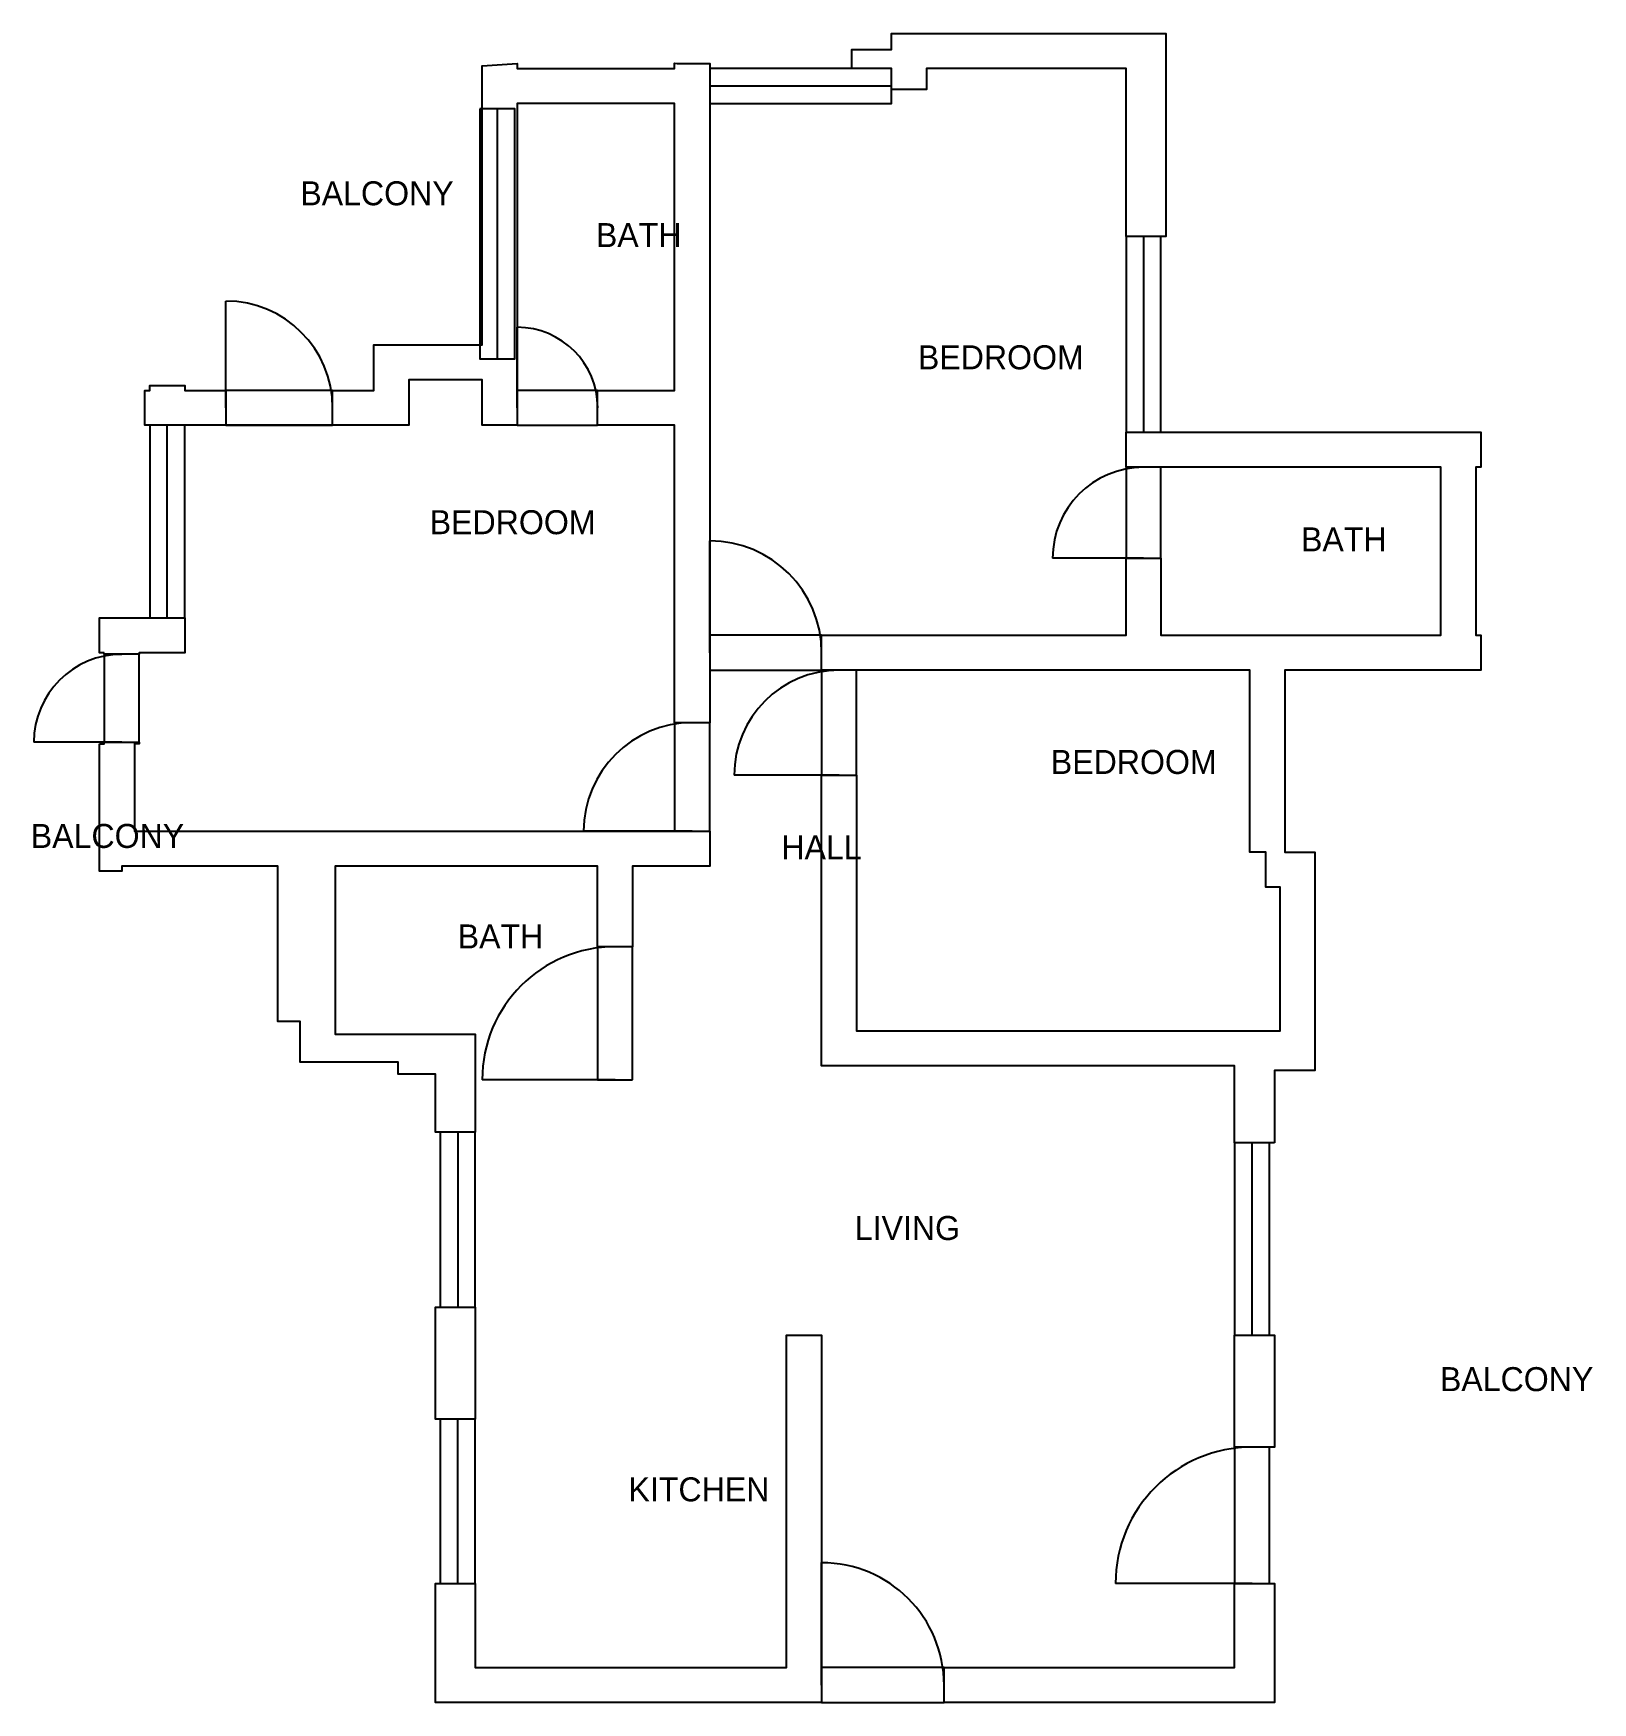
# Model space of a CAD drawing. Header units: millimetres. Extents: x 437 to 14727, y -276 to 15020.
import ezdxf

# ---------------------------------------------------------------- set-up
doc = ezdxf.new("R2010")
doc.units = ezdxf.units.MM
for name, color, linetype in [('A-ANNO-TEXT', 7, 'Continuous'), ('A-DOOR', 7, 'Continuous'), ('A-GLAZ', 7, 'Continuous'), ('A-WALL', 7, 'Continuous')]:
    doc.layers.add(name, color=color, linetype=linetype)

msp = doc.modelspace()

# ---------------------------------------------------------------- linework, layer by layer
at = {"layer": 'A-DOOR'}
for p, q in [((2201, 11589), (2201, 12567)), ((4871, 11589), (4871, 12327)), ((6635, 9344), (6635, 10370)), ((10611, 10210), (9777, 10210)), ((1247, 8524), (441, 8524)), ((7821, 8222), (6859, 8222)), ((6474, 7709), (5480, 7709)), ((5769, 5432), (4550, 5432)), ((7661, -116), (7661, 1007)), ((11605, 814), (10354, 814))]:
    msp.add_line(p, q, dxfattribs=at)
for points in [[(2201, 11429), (3179, 11429), (3179, 11749), (2201, 11749)], [(4871, 11429), (5608, 11429), (5608, 11749), (4871, 11749)], [(10771, 10210), (10771, 11044), (10451, 11044), (10451, 10210)], [(6635, 9184), (7661, 9184), (7661, 9505), (6635, 9505)], [(1407, 8524), (1407, 9331), (1087, 9331), (1087, 8524)], [(7981, 8222), (7981, 9184), (7661, 9184), (7661, 8222)], [(6635, 7709), (6635, 8703), (6314, 8703), (6314, 7709)], [(5929, 5432), (5929, 6651), (5608, 6651), (5608, 5432)], [(11765, 814), (11765, 2065), (11445, 2065), (11445, 814)], [(7661, -276), (8783, -276), (8783, 45), (7661, 45)]]:
    msp.add_lwpolyline(points, close=True, dxfattribs=at)
for centre, radius, start, end in [((2201, 11589), 978, 0, 90), ((4871, 11589), 738, 0, 90), ((10611, 10210), 834, 90, 180), ((6635, 9344), 1026, 0, 90), ((1247, 8524), 806, 90, 180), ((7821, 8222), 962, 90, 180), ((6474, 7709), 994, 90, 180), ((5769, 5432), 1219, 90, 180), ((11605, 814), 1251, 90, 180), ((7661, -116), 1122, 0, 90)]:
    msp.add_arc(centre, radius, start, end, dxfattribs=at)
at = {"layer": 'A-GLAZ'}
for p, q in [((6635, 14539), (8302, 14539)), ((4688, 14329), (4688, 12037)), ((10611, 13160), (10611, 11365)), ((1664, 9665), (1664, 11429)), ((4326, 4951), (4326, 3348)), ((11605, 3091), (11605, 4855)), ((4326, 814), (4326, 2321))]:
    msp.add_line(p, q, dxfattribs=at)
for points in [[(6635, 14379), (8302, 14379), (8302, 14700), (6635, 14700)], [(4528, 14329), (4528, 12037), (4849, 12037), (4849, 14329)], [(10451, 13160), (10451, 11365), (10771, 11365), (10771, 13160)], [(1824, 9665), (1824, 11429), (1504, 11429), (1504, 9665)], [(4165, 4951), (4165, 3348), (4486, 3348), (4486, 4951)], [(11765, 3091), (11765, 4855), (11445, 4855), (11445, 3091)], [(4486, 814), (4486, 2321), (4165, 2321), (4165, 814)]]:
    msp.add_lwpolyline(points, close=True, dxfattribs=at)
at = {"layer": 'A-WALL'}
for points in [[(10451, 13160), (10451, 14700), (8623, 14700), (8623, 14507), (8302, 14507), (8302, 14700), (7937, 14700), (7937, 14872), (8302, 14872), (8302, 15020), (10816, 15020), (10816, 13160)], [(2201, 11749), (2201, 11429), (3179, 11429), (3179, 11749), (3556, 11749), (3556, 12166), (4550, 12166), (4550, 14723), (4871, 14745), (4871, 14700), (6314, 14700), (6314, 14747), (6337, 14744), (6635, 14744), (6635, 8703), (6314, 8703), (6314, 11429), (5608, 11429), (5608, 11749), (6314, 11749), (6314, 14379), (4871, 14379), (4871, 11429), (4550, 11429), (4550, 11846), (3877, 11846), (3877, 11429), (1459, 11429), (1459, 11749), (1504, 11749), (1504, 11794), (1824, 11794), (1824, 11749)], [(11810, 4855), (11445, 4855), (11445, 5560), (7661, 5560), (7661, 8222), (7981, 8222), (7981, 5881), (11862, 5881), (11862, 7196), (11733, 7196), (11733, 7516), (11585, 7516), (11585, 9184), (7661, 9184), (7661, 9505), (10451, 9505), (10451, 10210), (10771, 10210), (10771, 9505), (13337, 9505), (13337, 11044), (10451, 11044), (10451, 11365), (13702, 11365), (13702, 11044), (13657, 11044), (13657, 9505), (13702, 9505), (13702, 9184), (11906, 9184), (11906, 7516), (12182, 7516), (12182, 5516), (11810, 5516)], [(1087, 9344), (1042, 9344), (1042, 9665), (1824, 9665), (1824, 9344), (1407, 9344), (1407, 9331), (1087, 9331)], [(1042, 8511), (1087, 8511), (1087, 8524), (1407, 8524), (1407, 8511), (1363, 8511), (1363, 7709), (6635, 7709), (6635, 7388), (5929, 7388), (5929, 6651), (5608, 6651), (5608, 7388), (3203, 7388), (3203, 5849), (4486, 5849), (4486, 4951), (4121, 4951), (4121, 5484), (3780, 5484), (3780, 5592), (2883, 5592), (2883, 5965), (2678, 5965), (2678, 7388), (1247, 7388), (1247, 7344), (1042, 7344)], [(4486, 3348), (4486, 2321), (4121, 2321), (4121, 3348)], [(4486, 814), (4486, 45), (7340, 45), (7340, 3091), (7661, 3091), (7661, -276), (4121, -276), (4121, 814)], [(11445, 2065), (11445, 3091), (11810, 3091), (11810, 2065)], [(8783, -276), (8783, 45), (11445, 45), (11445, 814), (11810, 814), (11810, -276)]]:
    msp.add_lwpolyline(points, close=True, dxfattribs=at)

# ---------------------------------------------------------------- texts
at = {"layer": 'A-ANNO-TEXT'}
for s, p in [('BALCONY', (2883, 13445)), ('BATH', (5592, 13062)), ('BEDROOM', (8543, 11942)), ('BEDROOM', (4069, 10431)), ('BATH', (12054, 10274)), ('BEDROOM', (9761, 8234)), ('BALCONY', (413, 7556)), ('HALL', (7292, 7452)), ('BATH', (4326, 6635)), ('LIVING', (7965, 3963)), ('BALCONY', (13327, 2578)), ('KITCHEN', (5891, 1568))]:
    msp.add_text(s, height=220, dxfattribs=at).set_placement(p)

doc.saveas('drawing.dxf')
